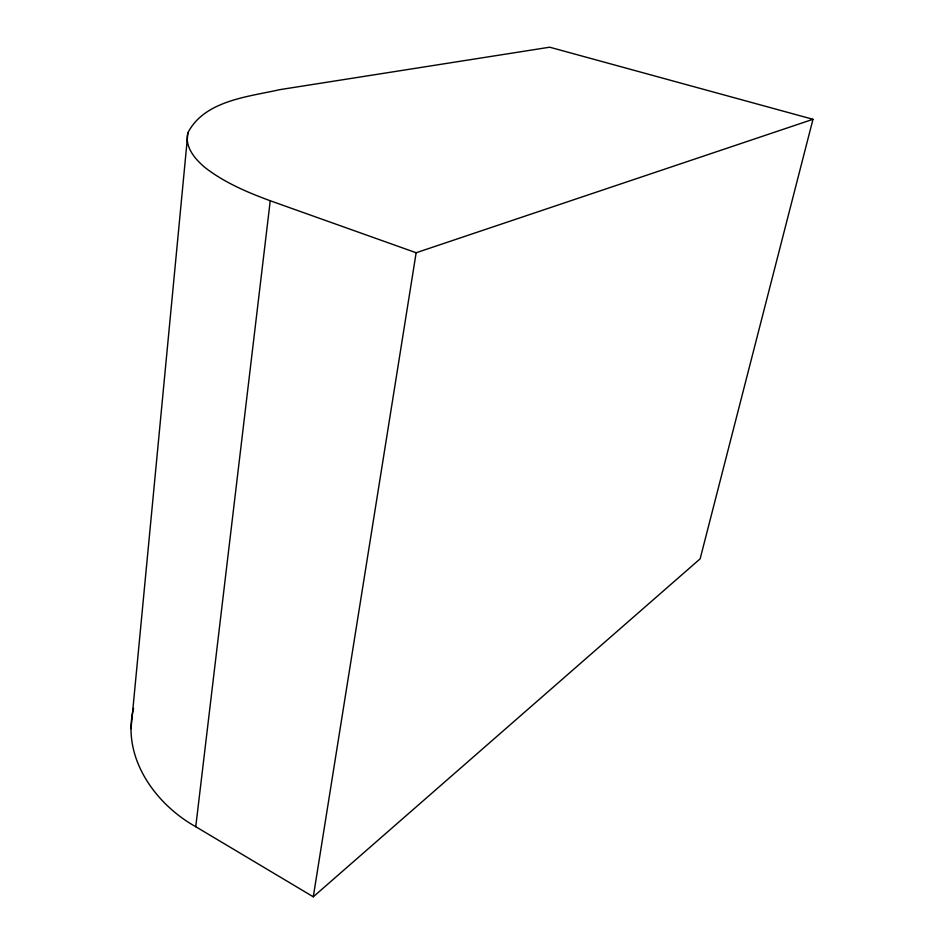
<?xml version="1.0" encoding="UTF-8"?>
<svg xmlns="http://www.w3.org/2000/svg" width="944" height="944" viewBox="0 0 944 944"><rect width="100%" height="100%" fill="white"/><g stroke="black" fill="none" stroke-linecap="round" stroke-linejoin="round"><path stroke-width="1.42" d="M812.985 119.298L549.679 47.2L279.695 89.668C247.989 96.89 204.529 100.465 187.891 132.797C184.41 147.004 195.089 159.206 205.178 167.666C224.578 182.688 247.387 192.328 270.244 200.765L416.151 252.744L812.985 119.298L700.141 558.824L313.29 896.8L195.75 826.708C154.816 803.828 121.351 756.899 133.564 708.378M131.015 728.662L187.891 132.797M195.75 826.708L270.244 200.765M313.29 896.8L416.151 252.744"/></g></svg>
